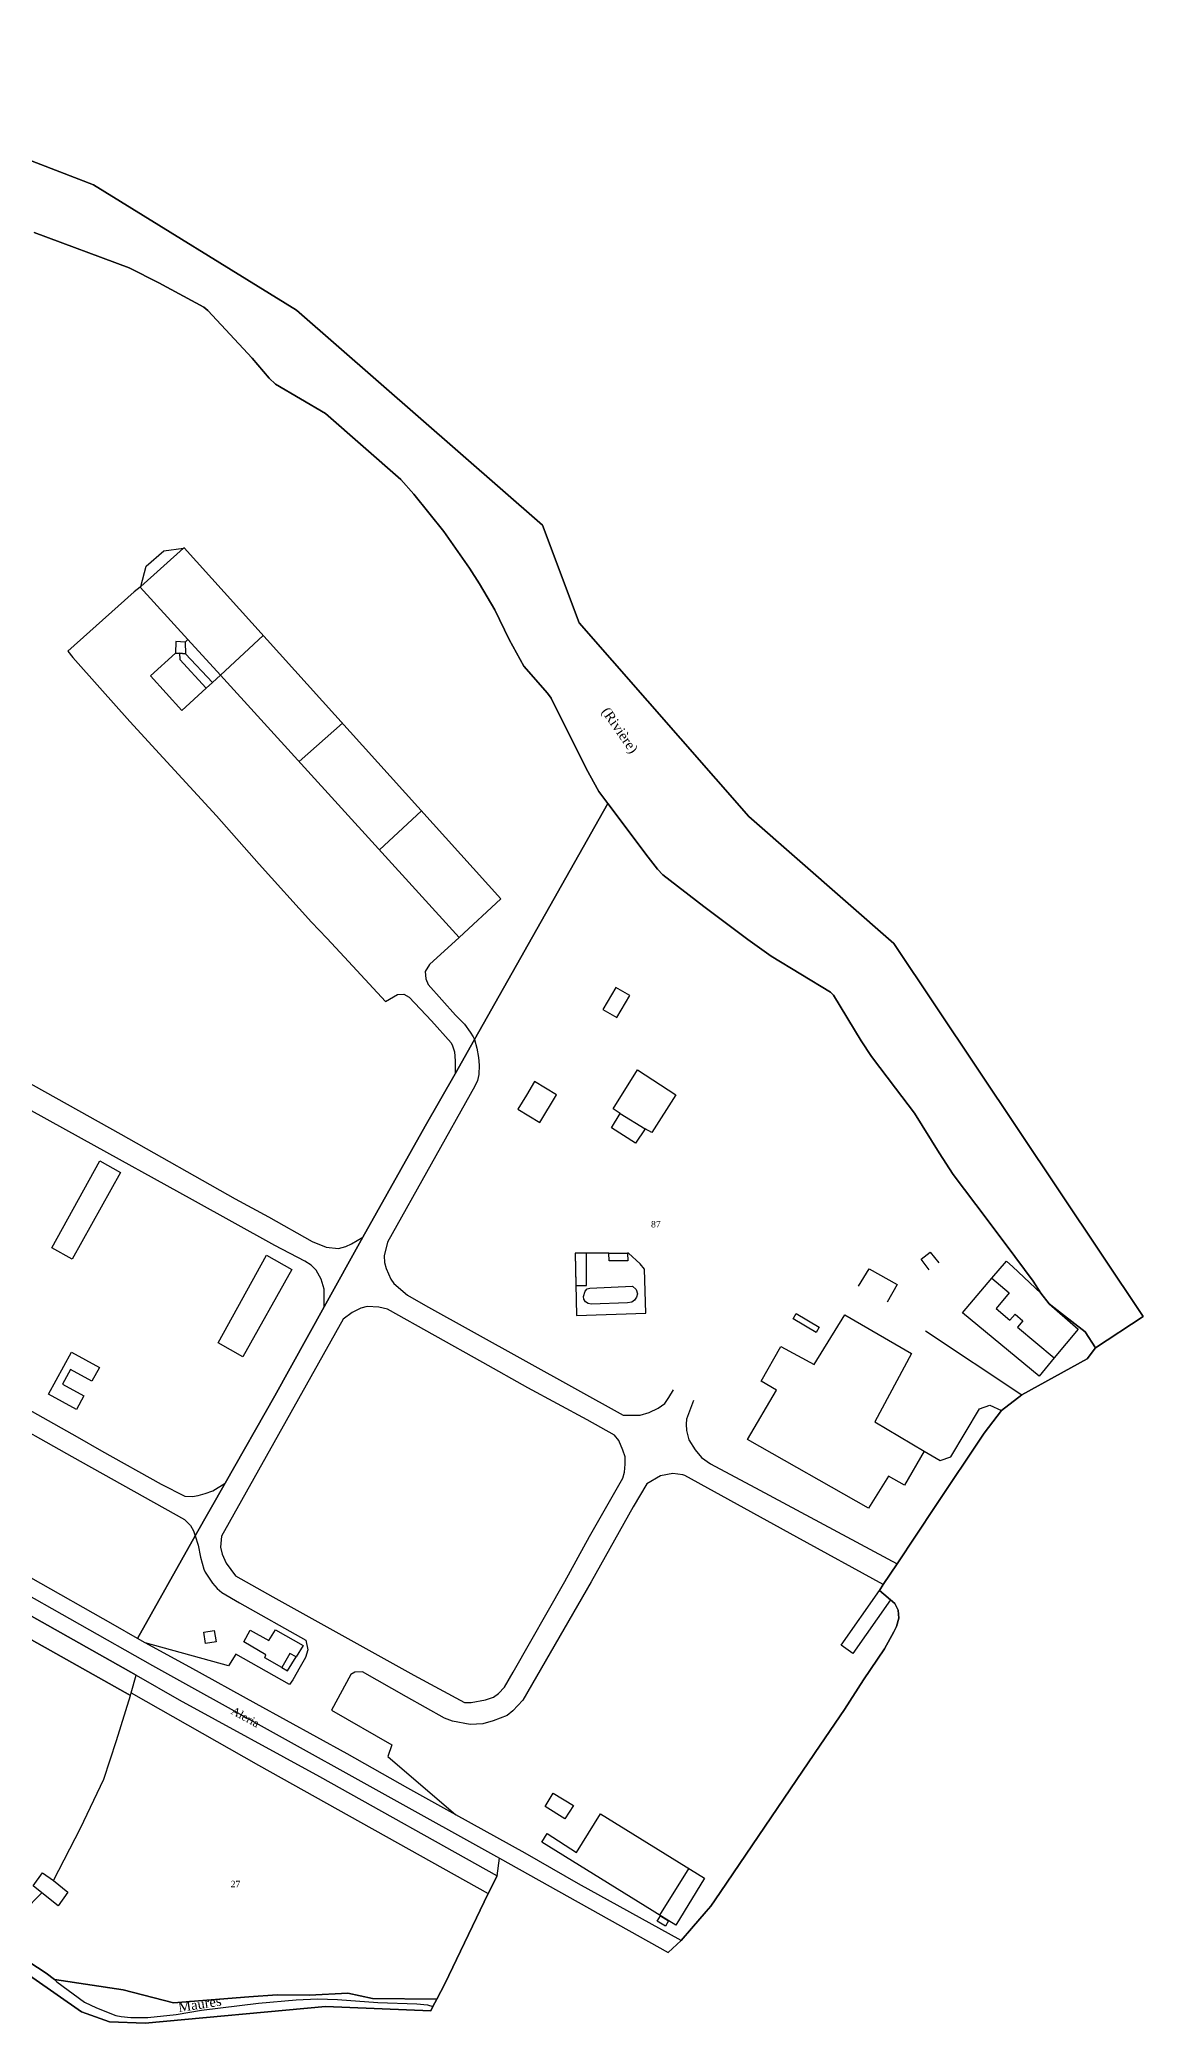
# Model space of a CAD drawing. Extents: x 1208822 to 1209704, y 6152997 to 6153719.
# Drawn here: x 1209359 to 1209704, y 6152997 to 6153616 of the extents above; entities that cross this region are included whole.
import ezdxf

# ---------------------------------------------------------------- set-up
doc = ezdxf.new("R2010")
doc.units = 0
doc.linetypes.add('CONTINU', pattern=[0])
for name, color, linetype in [('1LIEUDIT', 7, 'CONTINU'), ('1PARCELLE', 7, 'CONTINU'), ('1SECTION', 7, 'CONTINU'), ('1SUBDSECT', 7, 'CONTINU'), ('1TRONFLUV', 7, 'CONTINU'), ('1ZONCOMM', 7, 'CONTINU'), ('3BATIDUR', 7, 'CONTINU'), ('3BATILEGER', 7, 'CONTINU'), ('3CHEMIN', 7, 'CONTINU'), ('3EAU', 7, 'CONTINU'), ('3FISCLINE', 7, 'CONTINUOUS'), ('3GAZODUC', 7, 'CONTINU'), ('3PARCELLETEX', 7, 'CONTINU'), ('3PISCINE', 7, 'CONTINUOUS'), ('3TRONFLUVTEX', 7, 'CONTINU'), ('3ZONCOMMTEX', 7, 'CONTINU')]:
    doc.layers.add(name, color=color, linetype=linetype)
doc.styles.get("Standard").update_dxf_attribs({"font": 'Times New Roman'})

msp = doc.modelspace()

# ---------------------------------------------------------------- linework, layer by layer
at = {"layer": '1LIEUDIT'}
for points in [[(1209324.45, 6153141.67), (1209388.98, 6153105.33), (1209402.34, 6153097.62), (1209446.19, 6153073.73), (1209501.69, 6153042.66), (1209502.45, 6153048.22), (1209555.17, 6153018.73), (1209559.21, 6153022.5), (1209562.43, 6153026.2), (1209567.05, 6153031.54), (1209568.49, 6153033.21), (1209571.34, 6153037.42), (1209593.34, 6153069.88), (1209602.56, 6153083.46), (1209610.17, 6153094.67), (1209616.18, 6153103.91), (1209622.73, 6153113.6), (1209625.6, 6153118.9), (1209626.49, 6153120.52), (1209627.19, 6153123.16), (1209626.98, 6153125.65), (1209625.93, 6153127.76), (1209621.18, 6153131.85), (1209622.3, 6153133.65), (1209626.7, 6153140.09), (1209638.53, 6153158.04), (1209653.81, 6153180.97), (1209659.25, 6153188.08), (1209665.59, 6153192.95), (1209686.05, 6153204.23), (1209688.56, 6153207.6), (1209703.54, 6153217.38), (1209625.63, 6153333.95), (1209580.35, 6153373.65), (1209527.35, 6153434.16), (1209515.88, 6153464.72), (1209439.07, 6153531.83), (1209375.61, 6153571.05), (1209258.18, 6153616.37)], [(1209324.45, 6153141.67), (1209388.98, 6153105.33), (1209402.34, 6153097.62), (1209446.19, 6153073.73), (1209501.69, 6153042.66), (1209498.91, 6153037.1), (1209485.38, 6153008.93), (1209482.83, 6153004.08), (1209481.67, 6153001.83), (1209481, 6153000.51), (1209448.1, 6153001.78), (1209391.72, 6152996.57), (1209380.62, 6152997.06), (1209371.85, 6153000.15), (1209349.07, 6153016.12)]]:
    msp.add_lwpolyline(points, dxfattribs=at)
at = {"layer": '1PARCELLE'}
for points in [[(1209357.08, 6153556.14), (1209386.77, 6153545.13), (1209396.08, 6153540.35), (1209410.07, 6153532.74), (1209411.38, 6153531.8), (1209425.18, 6153516.87), (1209430.55, 6153510.64), (1209432.52, 6153508.74), (1209448.11, 6153499.52), (1209471.59, 6153478.93), (1209475.74, 6153474.33), (1209485.02, 6153462.69), (1209493.09, 6153451.22), (1209496.22, 6153446.34), (1209500.99, 6153438.17), (1209505.46, 6153428.94), (1209510.03, 6153420.64), (1209517.43, 6153412.15), (1209518.58, 6153410.6), (1209529.54, 6153388.64), (1209533.43, 6153381.49), (1209536.25, 6153377.74), (1209536.25, 6153377.74), (1209494.6, 6153303.92), (1209488.58, 6153293.26), (1209479.21, 6153276.89), (1209459.77, 6153242.2), (1209447.73, 6153220.45), (1209432.25, 6153192.66), (1209416.71, 6153165.39), (1209407.38, 6153148.84), (1209389.4, 6153116.8), (1209381.77, 6153121.21), (1209356.07, 6153135.76)], [(1209353.78, 6153031.5), (1209359.53, 6153037.34), (1209356.81, 6153039.58), (1209359.71, 6153043.58), (1209363.18, 6153041.16), (1209371.56, 6153057.57), (1209378.87, 6153072.91), (1209382.84, 6153084.95), (1209387.15, 6153099.04), (1209387.39, 6153099.84), (1209388.98, 6153105.33), (1209402.34, 6153097.62), (1209446.19, 6153073.73), (1209501.69, 6153042.66), (1209498.91, 6153037.1), (1209485.38, 6153008.93), (1209482.83, 6153004.08), (1209462.77, 6153004.33), (1209455.05, 6153005.99), (1209443.15, 6153005.36), (1209433.04, 6153005.51), (1209424.11, 6153004.89), (1209400.65, 6153002.94), (1209384.93, 6153007.02), (1209363.49, 6153010.23), (1209360.9, 6153012.2), (1209350.29, 6153019.09)]]:
    msp.add_lwpolyline(points, dxfattribs=at)
for points in [[(1209536.25, 6153377.74), (1209548.88, 6153360.99), (1209551.78, 6153357.17), (1209553.42, 6153355.45), (1209566.27, 6153345.53), (1209580.02, 6153335.22), (1209587.33, 6153329.96), (1209605.79, 6153318.75), (1209606.72, 6153317.81), (1209615.44, 6153303.51), (1209618.6, 6153298.69), (1209626.13, 6153288.78), (1209632.03, 6153280.91), (1209639.81, 6153268.56), (1209644.19, 6153261.81), (1209651.25, 6153252.45), (1209660.66, 6153239.81), (1209669.09, 6153228.48), (1209671.53, 6153224.75), (1209674.17, 6153221.38), (1209678.02, 6153218.31), (1209685.38, 6153212.61), (1209688.56, 6153207.6), (1209686.05, 6153204.23), (1209665.59, 6153192.95), (1209659.25, 6153188.08), (1209653.81, 6153180.97), (1209638.53, 6153158.04), (1209626.7, 6153140.09), (1209622.3, 6153133.65), (1209621.18, 6153131.85), (1209625.93, 6153127.76), (1209626.98, 6153125.65), (1209627.19, 6153123.16), (1209626.49, 6153120.52), (1209625.6, 6153118.9), (1209622.73, 6153113.6), (1209616.18, 6153103.91), (1209610.17, 6153094.67), (1209602.56, 6153083.46), (1209593.34, 6153069.88), (1209571.34, 6153037.42), (1209568.49, 6153033.21), (1209567.05, 6153031.54), (1209562.43, 6153026.2), (1209559.21, 6153022.5), (1209527.12, 6153040.18), (1209510.46, 6153049.75), (1209488.84, 6153061.73), (1209473.8, 6153070.07), (1209454.87, 6153080.77), (1209426.44, 6153096.39), (1209405.74, 6153107.84), (1209391.8, 6153115.43), (1209389.4, 6153116.8), (1209407.38, 6153148.84), (1209416.71, 6153165.39), (1209432.25, 6153192.66), (1209447.73, 6153220.45), (1209459.77, 6153242.2), (1209479.21, 6153276.89), (1209488.58, 6153293.26), (1209494.6, 6153303.92), (1209536.25, 6153377.74)], [(1209387.15, 6153099.04), (1209387.39, 6153099.84), (1209388.98, 6153105.33), (1209324.45, 6153141.67), (1209280.2, 6153167.02), (1209262.69, 6153176.79), (1209228.89, 6153195.15), (1209211.99, 6153204.56), (1209201.04, 6153203.45), (1209204.17, 6153201.65), (1209204.89, 6153201.28), (1209235.76, 6153183.94), (1209239.1, 6153182.04), (1209268.82, 6153165.53), (1209311.78, 6153141.49), (1209332.86, 6153129.52), (1209387.15, 6153099.04)], [(1209353.78, 6153031.5), (1209359.53, 6153037.34), (1209356.81, 6153039.58), (1209359.71, 6153043.58), (1209363.18, 6153041.16), (1209371.56, 6153057.57), (1209378.87, 6153072.91), (1209382.84, 6153084.95), (1209387.15, 6153099.04), (1209332.86, 6153129.52), (1209295.45, 6153062.09), (1209283.27, 6153039.98), (1209290.8, 6153039.33), (1209311.29, 6153038.42), (1209314.49, 6153038.75), (1209320.38, 6153039.7), (1209324.75, 6153038.97), (1209334.96, 6153036.43), (1209343.51, 6153034.05), (1209353.78, 6153031.5)]]:
    msp.add_lwpolyline(points, close=True, dxfattribs=at)
at = {"layer": '1SECTION'}
msp.add_lwpolyline([(1209349.07, 6153016.12), (1209371.85, 6153000.15), (1209380.62, 6152997.06), (1209391.72, 6152996.57), (1209448.1, 6153001.78), (1209481, 6153000.51), (1209481.67, 6153001.83), (1209482.83, 6153004.08), (1209485.38, 6153008.93), (1209498.91, 6153037.1), (1209498.91, 6153037.1), (1209501.69, 6153042.66), (1209502.45, 6153048.22), (1209555.17, 6153018.73), (1209559.21, 6153022.5), (1209562.43, 6153026.2), (1209567.05, 6153031.54), (1209568.49, 6153033.21), (1209571.34, 6153037.42), (1209593.34, 6153069.88), (1209602.56, 6153083.46), (1209610.17, 6153094.67), (1209616.18, 6153103.91), (1209622.73, 6153113.6), (1209625.6, 6153118.9), (1209626.49, 6153120.52), (1209627.19, 6153123.16), (1209626.98, 6153125.65), (1209625.93, 6153127.76), (1209621.18, 6153131.85), (1209622.3, 6153133.65), (1209626.7, 6153140.09), (1209638.53, 6153158.04), (1209653.81, 6153180.97), (1209659.25, 6153188.08), (1209665.59, 6153192.95), (1209686.05, 6153204.23), (1209688.56, 6153207.6), (1209703.54, 6153217.38), (1209625.63, 6153333.95), (1209580.35, 6153373.65), (1209527.35, 6153434.16), (1209515.88, 6153464.72), (1209439.07, 6153531.83), (1209375.61, 6153571.05), (1209258.18, 6153616.37)], dxfattribs=at)
at = {"layer": '1SUBDSECT'}
msp.add_lwpolyline([(1209349.07, 6153016.12), (1209371.85, 6153000.15), (1209380.62, 6152997.06), (1209391.72, 6152996.57), (1209448.1, 6153001.78), (1209481, 6153000.51), (1209481.67, 6153001.83), (1209482.83, 6153004.08), (1209485.38, 6153008.93), (1209498.91, 6153037.1), (1209498.91, 6153037.1), (1209501.69, 6153042.66), (1209502.45, 6153048.22), (1209555.17, 6153018.73), (1209559.21, 6153022.5), (1209562.43, 6153026.2), (1209567.05, 6153031.54), (1209568.49, 6153033.21), (1209571.34, 6153037.42), (1209593.34, 6153069.88), (1209602.56, 6153083.46), (1209610.17, 6153094.67), (1209616.18, 6153103.91), (1209622.73, 6153113.6), (1209625.6, 6153118.9), (1209626.49, 6153120.52), (1209627.19, 6153123.16), (1209626.98, 6153125.65), (1209625.93, 6153127.76), (1209621.18, 6153131.85), (1209622.3, 6153133.65), (1209626.7, 6153140.09), (1209638.53, 6153158.04), (1209653.81, 6153180.97), (1209659.25, 6153188.08), (1209665.59, 6153192.95), (1209686.05, 6153204.23), (1209688.56, 6153207.6), (1209703.54, 6153217.38), (1209625.63, 6153333.95), (1209580.35, 6153373.65), (1209527.35, 6153434.16), (1209515.88, 6153464.72), (1209439.07, 6153531.83), (1209375.61, 6153571.05), (1209258.18, 6153616.37)], dxfattribs=at)
at = {"layer": '1TRONFLUV'}
for points in [[(1209258.18, 6153616.37), (1209375.61, 6153571.05), (1209439.07, 6153531.83), (1209515.88, 6153464.72), (1209527.35, 6153434.16), (1209580.35, 6153373.65), (1209625.63, 6153333.95), (1209703.54, 6153217.38), (1209688.56, 6153207.6), (1209685.38, 6153212.61), (1209678.02, 6153218.31), (1209674.17, 6153221.38), (1209671.53, 6153224.75), (1209669.09, 6153228.48), (1209660.66, 6153239.81), (1209651.25, 6153252.45), (1209644.19, 6153261.81), (1209639.81, 6153268.56), (1209632.03, 6153280.91), (1209626.13, 6153288.78), (1209618.6, 6153298.69), (1209615.44, 6153303.51), (1209606.72, 6153317.81), (1209605.79, 6153318.75), (1209587.33, 6153329.96), (1209580.02, 6153335.22), (1209566.27, 6153345.53), (1209553.42, 6153355.45), (1209551.78, 6153357.17), (1209548.88, 6153360.99), (1209536.25, 6153377.74), (1209536.25, 6153377.74), (1209533.43, 6153381.49), (1209529.54, 6153388.64), (1209518.58, 6153410.6), (1209517.43, 6153412.15), (1209510.03, 6153420.64), (1209505.46, 6153428.94), (1209500.99, 6153438.17), (1209496.22, 6153446.34), (1209493.09, 6153451.22), (1209485.02, 6153462.69), (1209475.74, 6153474.33), (1209471.59, 6153478.93), (1209448.11, 6153499.52), (1209432.52, 6153508.74), (1209430.55, 6153510.64), (1209425.18, 6153516.87), (1209411.38, 6153531.8), (1209410.07, 6153532.74), (1209396.08, 6153540.35), (1209386.77, 6153545.13), (1209357.08, 6153556.14)], [(1209350.29, 6153019.09), (1209360.9, 6153012.2), (1209363.49, 6153010.23), (1209384.93, 6153007.02), (1209400.65, 6153002.94), (1209424.11, 6153004.89), (1209433.04, 6153005.51), (1209443.15, 6153005.36), (1209455.05, 6153005.99), (1209462.77, 6153004.33), (1209482.83, 6153004.08), (1209481.67, 6153001.83), (1209481, 6153000.51), (1209448.1, 6153001.78), (1209391.72, 6152996.57), (1209380.62, 6152997.06), (1209371.85, 6153000.15), (1209349.07, 6153016.12)]]:
    msp.add_lwpolyline(points, dxfattribs=at)
at = {"layer": '1ZONCOMM'}
msp.add_lwpolyline([(1208826.74, 6153362.34), (1208860.04, 6153357.63), (1208940.63, 6153348.05), (1208974.09, 6153339.73), (1209070.17, 6153289.33), (1209257.17, 6153185.83), (1209394.05, 6153108.36), (1209502.45, 6153048.22)], dxfattribs=at)
msp.add_lwpolyline([(1208826.74, 6153362.34), (1208860.04, 6153357.63), (1208940.63, 6153348.05), (1208974.09, 6153339.73), (1209070.17, 6153289.33), (1209257.17, 6153185.83), (1209394.05, 6153108.36), (1209502.45, 6153048.22)], dxfattribs=at)
msp.add_lwpolyline([(1208826.74, 6153362.34), (1208860.04, 6153357.63), (1208940.63, 6153348.05), (1208974.09, 6153339.73), (1209070.17, 6153289.33), (1209257.17, 6153185.83), (1209394.05, 6153108.36), (1209502.45, 6153048.22)], dxfattribs=at)
msp.add_lwpolyline([(1208826.74, 6153362.34), (1208860.04, 6153357.63), (1208940.63, 6153348.05), (1208974.09, 6153339.73), (1209070.17, 6153289.33), (1209257.17, 6153185.83), (1209394.05, 6153108.36), (1209502.45, 6153048.22)], dxfattribs=at)
at = {"layer": '3BATIDUR'}
for points in [[(1209412.79, 6153415.51), (1209415.33, 6153417.81), (1209489.81, 6153335.86), (1209502.9, 6153347.9), (1209403.94, 6153457.64), (1209403.73, 6153457.45), (1209390.42, 6153445.5), (1209390.25, 6153445.35), (1209405.11, 6153428.96), (1209404.27, 6153428.09), (1209401.39, 6153428.31), (1209401.24, 6153424.73), (1209402.49, 6153424.65), (1209404.41, 6153424.51), (1209412.79, 6153415.51)], [(1209537.38, 6153276.36), (1209540.17, 6153280.84), (1209547.95, 6153276.07), (1209544.97, 6153271.56), (1209537.38, 6153276.36)], [(1209362.62, 6153238.9), (1209377.62, 6153266.03), (1209384.11, 6153262.37), (1209368.98, 6153235.33), (1209362.62, 6153238.9)], [(1209414.54, 6153209.24), (1209429.68, 6153236.58), (1209437.59, 6153232.13), (1209422.3, 6153204.86), (1209414.54, 6153209.24)], [(1209536.64, 6153237.21), (1209542.47, 6153237.21), (1209542.52, 6153234.82), (1209536.67, 6153234.77), (1209536.64, 6153237.21)], [(1209647.09, 6153218.56), (1209656.2, 6153229.36), (1209661.64, 6153224.81), (1209657.53, 6153219.9), (1209661.83, 6153216.26), (1209663.51, 6153218.11), (1209665.95, 6153216.11), (1209664.24, 6153214.08), (1209675.73, 6153204.5), (1209671, 6153198.77), (1209647.09, 6153218.56)], [(1209579.96, 6153178.95), (1209588.96, 6153194.41), (1209584.22, 6153197.22), (1209590.33, 6153208.08), (1209600.75, 6153202.43), (1209610.31, 6153217.99), (1209631.18, 6153205.9), (1209619.69, 6153184.54), (1209635.14, 6153175.33), (1209628.91, 6153164.7), (1209623.93, 6153167.51), (1209617.75, 6153157.56), (1209579.96, 6153178.95)], [(1209368.79, 6153206.31), (1209377.49, 6153201.52), (1209375.12, 6153197.2), (1209368.45, 6153200.86), (1209365.94, 6153196.29), (1209372.62, 6153192.63), (1209370.28, 6153188.36), (1209361.53, 6153193.16), (1209368.79, 6153206.31)], [(1209410.61, 6153115.22), (1209410.08, 6153118.79), (1209413.37, 6153119.35), (1209413.91, 6153115.73), (1209410.61, 6153115.22)], [(1209434.44, 6153107.71), (1209429.16, 6153110.77), (1209429.51, 6153111.72), (1209422.62, 6153115.76), (1209424.59, 6153119.37), (1209430.43, 6153116.14), (1209432.5, 6153119.49), (1209441.12, 6153114.59), (1209438.92, 6153111.05), (1209436.93, 6153112.13), (1209434.44, 6153107.71)], [(1209522.9, 6153060.46), (1209516.68, 6153064.27), (1209519.22, 6153068.5), (1209525.51, 6153064.68), (1209522.9, 6153060.46)], [(1209515.71, 6153053.22), (1209517.34, 6153055.84), (1209526.5, 6153049.96), (1209534.01, 6153062.06), (1209566.52, 6153041.92), (1209557.56, 6153027.23), (1209515.71, 6153053.22)]]:
    msp.add_lwpolyline(points, close=True, dxfattribs=at)
at = {"layer": '3BATILEGER'}
for points in [[(1209403.73, 6153457.45), (1209390.42, 6153445.5), (1209392.12, 6153451.83), (1209397.61, 6153456.63), (1209403.73, 6153457.45)], [(1209402.49, 6153424.65), (1209402.64, 6153422.67), (1209410.8, 6153413.72), (1209412.79, 6153415.51), (1209404.41, 6153424.51), (1209402.49, 6153424.65)], [(1209543.12, 6153317.76), (1209538.79, 6153320.27), (1209534.76, 6153313.32), (1209539.09, 6153310.81), (1209543.12, 6153317.76)], [(1209515.09, 6153278.07), (1209520.25, 6153286.69), (1209513.38, 6153290.8), (1209510.85, 6153286.58), (1209508.21, 6153282.2), (1209515.09, 6153278.07)], [(1209529.63, 6153237.19), (1209526.11, 6153237.17), (1209526.3, 6153227.14), (1209529.66, 6153227.15), (1209529.63, 6153237.19)], [(1209594.19, 6153216.74), (1209595.08, 6153218.34), (1209602.27, 6153214.11), (1209601.34, 6153212.45), (1209594.19, 6153216.74)], [(1209434.44, 6153107.71), (1209436.21, 6153106.69), (1209438.92, 6153111.05), (1209436.93, 6153112.13), (1209434.44, 6153107.71)], [(1209552.77, 6153030.19), (1209555.27, 6153028.64), (1209554.28, 6153026.96), (1209551.73, 6153028.49), (1209552.77, 6153030.19)]]:
    msp.add_lwpolyline(points, close=True, dxfattribs=at)
at = {"layer": '3CHEMIN'}
for points in [[(1209479.42, 6153322.91), (1209480.17, 6153321.18), (1209488.72, 6153311.61), (1209491.5, 6153308.71), (1209493.28, 6153306.28), (1209494.2, 6153304.82), (1209494.6, 6153303.92)], [(1209472.59, 6153318.11), (1209474.2, 6153317.21), (1209481.21, 6153309.77), (1209487.34, 6153302.94), (1209487.79, 6153301.98), (1209488.38, 6153300.08), (1209488.59, 6153297.34), (1209488.58, 6153293.26)], [(1209326.7, 6153306.44), (1209384.13, 6153274.39), (1209419.88, 6153254.21), (1209430.31, 6153248.57), (1209443.93, 6153240.84), (1209448.33, 6153239.07), (1209452.19, 6153238.71), (1209454.45, 6153239.27), (1209456.27, 6153240.09), (1209459.77, 6153242.2)], [(1209494.6, 6153303.92), (1209495.39, 6153301.26), (1209495.88, 6153298.37), (1209496.11, 6153295.98), (1209495.96, 6153293.05), (1209495.59, 6153291.12), (1209494.69, 6153289.38), (1209467.44, 6153240.61)], [(1209447.73, 6153220.45), (1209447.73, 6153225.96), (1209446.71, 6153229.12), (1209445.14, 6153231.86), (1209443.67, 6153233.51), (1209441.68, 6153234.71), (1209432.3, 6153239.65), (1209406.57, 6153253.84), (1209371.85, 6153273.01), (1209334.7, 6153293.56)], [(1209467.44, 6153240.61), (1209466.45, 6153236.34), (1209466.5, 6153234.27), (1209467.01, 6153232.37), (1209468.46, 6153229.04), (1209469.42, 6153227.71), (1209473.74, 6153224.08), (1209479.36, 6153220.9), (1209541.08, 6153186.61), (1209546.4, 6153186.62), (1209549.17, 6153187.38), (1209552.02, 6153188.74), (1209554.05, 6153190.28), (1209555.3, 6153192.1), (1209556.76, 6153194.47)], [(1209415.6, 6153148.8), (1209415.27, 6153145.37), (1209415.81, 6153143.18), (1209417.11, 6153140.3), (1209420, 6153136.39), (1209431.67, 6153129.83), (1209475.67, 6153105.39), (1209491.55, 6153096.8), (1209493.55, 6153096.85), (1209498.11, 6153097.68), (1209500.62, 6153098.49), (1209502.12, 6153099.62), (1209504, 6153101.58), (1209506.72, 6153106.34), (1209522.89, 6153134.61), (1209530.57, 6153148.64), (1209540.96, 6153166.95), (1209541.45, 6153168.83), (1209541.75, 6153171.25), (1209541.68, 6153173.59), (1209540.96, 6153175.66), (1209539.67, 6153178.68), (1209538.36, 6153180.31), (1209529.85, 6153185.12), (1209511.32, 6153195.18), (1209497.19, 6153203.04), (1209467.45, 6153219.68), (1209464.73, 6153220.36), (1209461.13, 6153220.57), (1209459.13, 6153220.02), (1209456.43, 6153218.7), (1209453.61, 6153216.57)], [(1209453.61, 6153216.57), (1209415.6, 6153148.8)], [(1209319.22, 6153208.66), (1209370.57, 6153179.87), (1209378.16, 6153175.43), (1209396.82, 6153165.07), (1209404.14, 6153161.27), (1209406.51, 6153161.16), (1209408.32, 6153161.52), (1209410.54, 6153162.12), (1209412.89, 6153162.96), (1209416.71, 6153165.39)], [(1209321.49, 6153200.39), (1209368.89, 6153173.68), (1209404.04, 6153153.95), (1209405.95, 6153152.13), (1209406.85, 6153150.42), (1209407.38, 6153148.84), (1209408.29, 6153146.01), (1209409.03, 6153142.22), (1209410.09, 6153138.48), (1209410.48, 6153137.57), (1209412.85, 6153134.1), (1209414.22, 6153132.46), (1209415.68, 6153131.21), (1209421.27, 6153127.95), (1209441.91, 6153116.31), (1209442.62, 6153113.32), (1209441.9, 6153110.92), (1209440.23, 6153107.92), (1209437.88, 6153103.85), (1209436.84, 6153102.43), (1209420.13, 6153111.94), (1209417.78, 6153108.28), (1209391.8, 6153115.43)], [(1209563.02, 6153191.14), (1209560.9, 6153185.39), (1209560.72, 6153183.77), (1209560.85, 6153181.76), (1209561.58, 6153178.89), (1209563.52, 6153175.74), (1209565.49, 6153173.37), (1209568.32, 6153171.38), (1209583.72, 6153163.17), (1209626.7, 6153140.09)], [(1209635.14, 6153175.33), (1209640.12, 6153172.4), (1209643.42, 6153173.55), (1209652.4, 6153188.62), (1209655.56, 6153189.7), (1209659.25, 6153188.08)], [(1209622.3, 6153133.65), (1209595.31, 6153148.47), (1209560.34, 6153167.79), (1209559.68, 6153168), (1209556.54, 6153168.41), (1209552.77, 6153167.6), (1209548.51, 6153165.17), (1209544.21, 6153157.94), (1209531.07, 6153134.55), (1209509.77, 6153097.57), (1209506.56, 6153094.16), (1209504.84, 6153092.8), (1209500.52, 6153091.11), (1209497.27, 6153090.1), (1209493.27, 6153089.97), (1209487.78, 6153090.96), (1209485.26, 6153091.87), (1209473.38, 6153098.6), (1209459.64, 6153106.43), (1209457.25, 6153106.27), (1209455.99, 6153105.6), (1209449.95, 6153094.44), (1209468.77, 6153083.57), (1209467.54, 6153079.91), (1209488.84, 6153061.73)]]:
    msp.add_lwpolyline(points, dxfattribs=at)
at = {"layer": '3EAU'}
msp.add_lwpolyline([(1209621.18, 6153131.85), (1209624.61, 6153128.9), (1209612.84, 6153112.15), (1209609.15, 6153114.74), (1209621.18, 6153131.85)], close=True, dxfattribs=at)
at = {"layer": '3FISCLINE'}
for points in [[(1209390.25, 6153445.35), (1209388.37, 6153443.83), (1209383.33, 6153439.4), (1209367.6, 6153425.34), (1209369.21, 6153423.37), (1209377.6, 6153413.88), (1209386.99, 6153403.34), (1209397.39, 6153391.98), (1209414.03, 6153373.85), (1209427.36, 6153358.78), (1209443.72, 6153340.58), (1209448.56, 6153335.68), (1209454.04, 6153329.71), (1209466.8, 6153315.8), (1209470.55, 6153318.01), (1209472.59, 6153318.11)], [(1209405.11, 6153428.96), (1209415.33, 6153417.81), (1209428.67, 6153430.21)], [(1209401.24, 6153424.73), (1209393.45, 6153417.58), (1209403.2, 6153406.79), (1209410.8, 6153413.72)], [(1209404.27, 6153428.09), (1209404.41, 6153424.51)], [(1209439.89, 6153390.79), (1209453.4, 6153402.8)], [(1209464.97, 6153363.19), (1209478.12, 6153375.38)], [(1209489.81, 6153335.86), (1209480.56, 6153327.41), (1209479.21, 6153325.23), (1209479.42, 6153322.91)], [(1209540.17, 6153280.84), (1209537.94, 6153282.29), (1209545.6, 6153294.52), (1209557.55, 6153286.66), (1209549.99, 6153274.9), (1209547.95, 6153276.07)], [(1209536.64, 6153237.21), (1209526.11, 6153237.17), (1209526.48, 6153217.7), (1209548.19, 6153218.45), (1209547.78, 6153232.2), (1209546.41, 6153233.85), (1209542.71, 6153237.21), (1209542.47, 6153237.21)], [(1209614.61, 6153226.85), (1209617.87, 6153232.33), (1209626.67, 6153227.37), (1209623.53, 6153221.93)], [(1209636.67, 6153231.99), (1209634.19, 6153235.37), (1209636.99, 6153237.51), (1209639.63, 6153234.22)], [(1209656.2, 6153229.36), (1209660.77, 6153234.67), (1209662.82, 6153232.96), (1209671.53, 6153224.75)], [(1209674.17, 6153221.38), (1209683.17, 6153213.5), (1209675.73, 6153204.5)], [(1209635.48, 6153212.94), (1209665.59, 6153192.95)], [(1209363.18, 6153041.16), (1209367.63, 6153037.53), (1209364.63, 6153033.33), (1209359.53, 6153037.34)], [(1209561.57, 6153045), (1209552.45, 6153030.38)], [(1209363.49, 6153010.23), (1209364.16, 6153009.52), (1209372.84, 6153003.15), (1209376.57, 6153001.4), (1209382.65, 6152999.03), (1209384.25, 6152998.69), (1209387.3, 6152998.34), (1209392.62, 6152998.39), (1209401.48, 6152999.38), (1209409.4, 6153000.67), (1209427.15, 6153002.91), (1209438.93, 6153003.86), (1209445.63, 6153004.21), (1209451.81, 6153003.98), (1209464.48, 6153003.09), (1209476.66, 6153002.66), (1209479.99, 6153002.32), (1209481.67, 6153001.83)]]:
    msp.add_lwpolyline(points, dxfattribs=at)
at = {"layer": '3GAZODUC'}
msp.add_lwpolyline([(1209387.39, 6153099.84), (1209427.18, 6153077.28), (1209498.91, 6153037.1)], dxfattribs=at)
at = {"layer": '3PISCINE'}
msp.add_lwpolyline([(1209531.13, 6153221.27), (1209530.11, 6153221.45), (1209529.36, 6153222), (1209528.83, 6153222.82), (1209528.64, 6153223.71), (1209529.16, 6153225.37), (1209529.85, 6153226.02), (1209530.62, 6153226.31), (1209544.01, 6153226.86), (1209545.1, 6153225.88), (1209545.59, 6153224.48), (1209545.26, 6153223.41), (1209544.58, 6153222.49), (1209543.76, 6153221.89), (1209542.43, 6153221.73), (1209531.13, 6153221.27)], close=True, dxfattribs=at)

# ---------------------------------------------------------------- texts
at = {"layer": '3PARCELLETEX'}
for s, p in [('87', (1209549.78, 6153245.25)), ('27', (1209418.48, 6153039.1))]:
    msp.add_text(s, height=2, dxfattribs=at).set_placement(p)
at = {"layer": '3TRONFLUVTEX'}
for s, rotation, p in [('(Rivière)', 304.8, (1209534.17, 6153406.47)), ('Maures', 8.8, (1209402.34, 6153000.07))]:
    msp.add_text(s, height=3, rotation=rotation, dxfattribs=at).set_placement(p)
at = {"layer": '3ZONCOMMTEX'}
msp.add_text('Aleria', height=2.5, rotation=331.2, dxfattribs=at).set_placement((1209418.33, 6153093.44))
msp.add_text('Aleria', height=2.5, rotation=331.2, dxfattribs=at).set_placement((1209418.33, 6153093.44))
msp.add_text('Aleria', height=2.5, rotation=331.2, dxfattribs=at).set_placement((1209418.33, 6153093.44))
msp.add_text('Aleria', height=2.5, rotation=331.2, dxfattribs=at).set_placement((1209418.33, 6153093.44))

doc.saveas('drawing.dxf')
